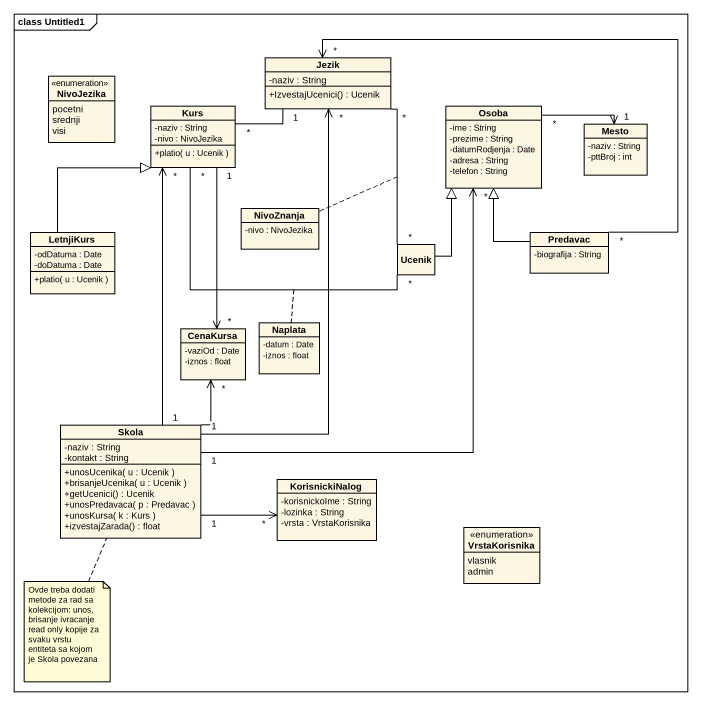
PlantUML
@startuml
mainframe class Untitled1
hide circle
hide empty members
skinparam classAttributeIconSize 0
enum NivoJezika {
  pocetni
  srednji
  visi
}
class Jezik {
  -naziv : String
  +IzvestajUcenici() : Ucenik
}
class Kurs {
  -naziv : String
  -nivo : NivoJezika
  +platio( u : Ucenik )
}
class Osoba {
  -ime : String
  -prezime : String
  -datumRodjenja : Date
  -adresa : String
  -telefon : String
}
class Mesto {
  -naziv : String
  -pttBroj : int
}
class LetnjiKurs {
  -odDatuma : Date
  -doDatuma : Date
  +platio( u : Ucenik )
}
class NivoZnanja {
  -nivo : NivoJezika
}
class Predavac {
  -biografija : String
}
class Ucenik
class CenaKursa {
  -vaziOd : Date
  -iznos : float
}
class Naplata {
  -datum : Date
  -iznos : float
}
class Skola {
  -naziv : String
  -kontakt : String
  +unosUcenika( u : Ucenik )
  +brisanjeUcenika( u : Ucenik )
  +getUcenici() : Ucenik
  +unosPredavaca( p : Predavac )
  +unosKursa( k : Kurs )
  +izvestajZarada() : float
}
class KorisnickiNalog {
  -korisnickoIme : String
  -lozinka : String
  -vrsta : VrstaKorisnika
}
enum VrstaKorisnika {
  vlasnik
  admin
}
Kurs "*" -right- "1" Jezik
Kurs "1" --> "*" CenaKursa
Osoba "*" -right-> "1" Mesto
LetnjiKurs -up-|> Kurs
Predavac "*" -up-> "*" Jezik
Predavac -up-|> Osoba
Ucenik "*" -up- "*" Jezik
(Ucenik, Jezik) .. NivoZnanja
Ucenik "*" -left- "*" Kurs
(Ucenik, Kurs) .. Naplata
Ucenik -up-|> Osoba
Skola -up-> "*" Jezik
Skola "1" -up-> "*" Kurs
Skola "1" -up-> "*" Osoba
Skola "1" -up-> "*" CenaKursa
Skola "1" -right-> "*" KorisnickiNalog
note bottom of Skola : Ovde treba dodati metode za rad sa kolekcijom: unos, brisanje ivracanje read only kopije za svaku vrstu entiteta sa kojom je Skola povezana
@enduml
